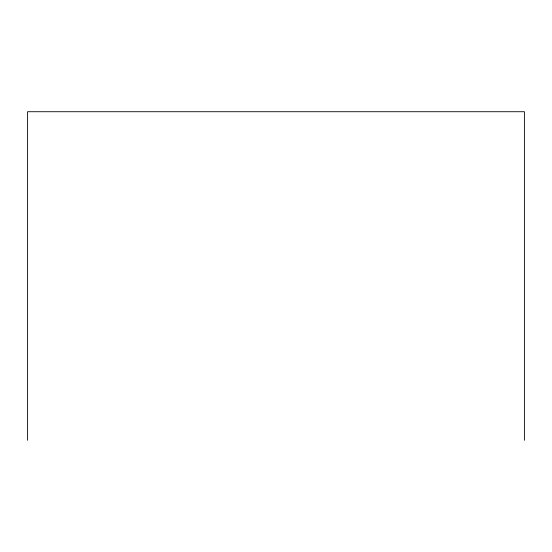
<?xml version="1.0" encoding="UTF-8"?>
<svg xmlns="http://www.w3.org/2000/svg" width="552" height="552" viewBox="0 0 552 552"><rect width="100%" height="100%" fill="white"/><g stroke="black" fill="none" stroke-linecap="round" stroke-linejoin="round"><path stroke-width="0.83" d="M524.4 440.282L524.4 111.718L27.6 111.718L27.6 440.282"/></g></svg>
